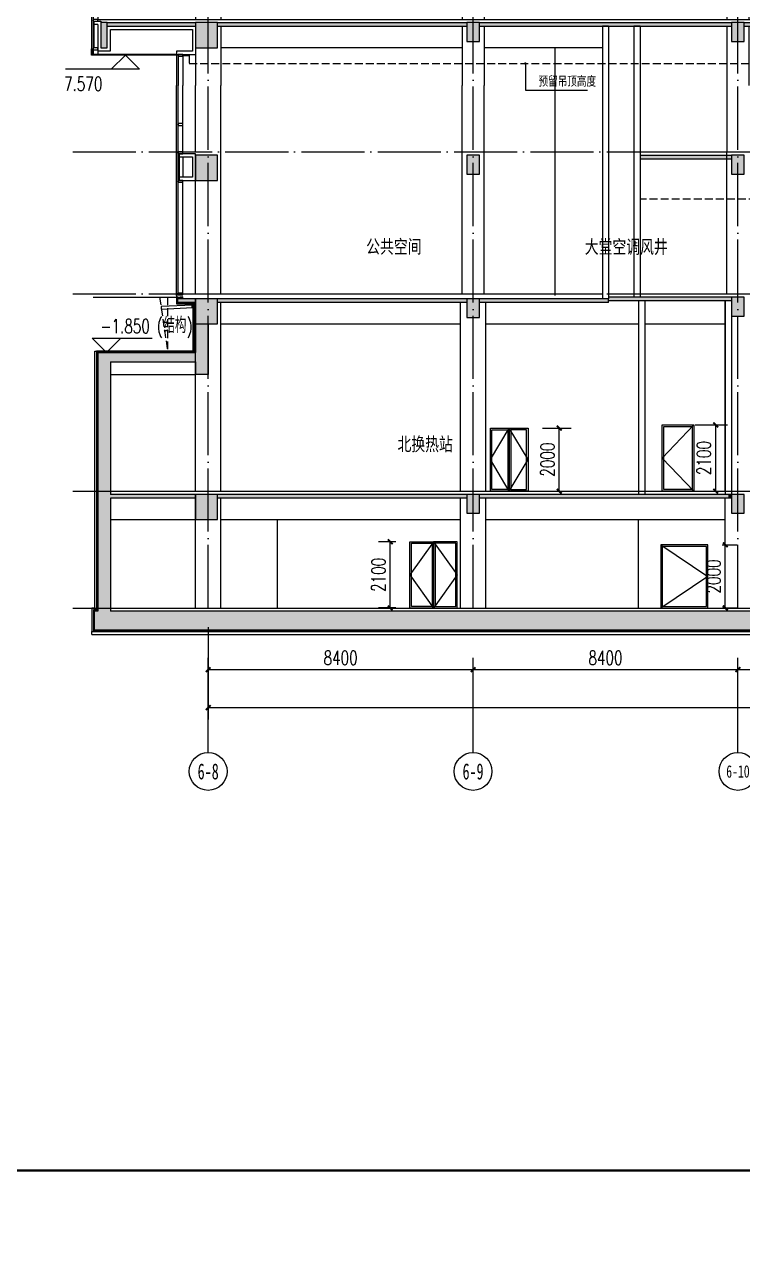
# Model space of a CAD drawing. Extents: x -781494 to 378714, y -27129 to 259749.
# Drawn here: x 153563 to 176339, y 61092 to 99783 of the extents above; entities that cross this region are included whole.
import ezdxf
from ezdxf.enums import TextEntityAlignment as Align

# ---------------------------------------------------------------- set-up
doc = ezdxf.new("R2010")
doc.units = 0
doc.header["$LTSCALE"] = 1000
doc.header["$MEASUREMENT"] = 0
doc.linetypes.add('104-6 轴网$0$DOTE', pattern=[2.42, 2, -0.2, 0.02, -0.2])
doc.linetypes.add('DASH', pattern=[0.35, 0.25, -0.1])
for name, color, linetype in [('01-标注_尺寸', 124, 'Continuous'), ('01-标注_标高', 200, 'Continuous'), ('01-标注_符号', 200, 'Continuous'), ('02-TEXT_标注', 130, 'Continuous'), ('05-填充_天正', 26, 'Continuous'), ('104-6 轴网$0$01-标注_轴线坐标', 132, 'Continuous'), ('104-6 轴网$0$02-TEXT_轴号', 7, 'Continuous'), ('104-6 轴网$0$A_AXIS-轴线', 36, '104-6 轴网$0$DOTE'), ('A-C_窗', 140, 'Continuous'), ('A-C_门', 150, 'Continuous'), ('A-D_龙骨', 152, 'Continuous'), ('A-O_散水', 134, 'Continuous'), ('A-O_防水层', 222, 'Continuous'), ('A-SUR_保温', 222, 'Continuous'), ('A-SUR_吊顶', 40, 'Continuous'), ('A-SUR_看线', 231, 'Continuous'), ('A-SUR_面层', 191, 'Continuous'), ('A-TECH_结构', 21, 'Continuous'), ('A-金属背板', 30, 'Continuous'), ('A_STR-砌块墙', 121, 'Continuous'), ('A_STR-砼墙', 51, 'Continuous'), ('A_STR-砼柱', 51, 'Continuous'), ('D_铝板', 181, 'Continuous'), ('PUB_HATCH', 8, 'Continuous'), ('X-104 B1平面$0$A_STR-砌块墙', 121, 'Continuous')]:
    doc.layers.add(name, color=color, linetype=linetype)
doc.styles.add('104-6 轴网$0$_TCH_AXIS', font='STXIHEI.TTF', dxfattribs={"width": 0.75})
doc.styles.add('_TCH_DIM', font='SIMPLEX', dxfattribs={"bigfont": 'GBCBIG'})
doc.styles.add('_TCH_DIM_T3', font='SIMPLEX', dxfattribs={"width": 0.705882, "bigfont": 'GBCBIG'})
doc.dimstyles.new('_TCH_ARCH&&150', dxfattribs={"dimtxt": 446.25, "dimasz": 150, "dimexe": 375, "dimexo": 450, "dimgap": 150, "dimtad": 1, "dimdec": 0, "dimzin": 0, "dimdsep": 46, "dimtxsty": '_TCH_DIM_T3', "dimblk": 'ARCHTICK', "dimcen": 0.09, "dimclrt": 7, "dimazin": 2, "dimtfac": 1, "dimtdec": 0, "dimtix": 1, "dimtmove": 2, "dimatfit": 3, "dimfxl": 0, "dimtolj": 1, "dimtzin": 0, "dimarcsym": 0})

# ---------------------------------------------------------------- blocks, each defined once
blk = doc.blocks.new('kyuhtr')
at = {"const_width": 20}
blk.add_lwpolyline([(50, 0), (0, 0)], dxfattribs=at)
blk.add_lwpolyline([(50, -30), (200, -30), (200, 30), (50, 30)], close=True)
blk = doc.blocks.new('BAOWEN')
at = {"layer": 'A-C_窗'}
blk.add_line((51200, -147013), (51200, -147653), dxfattribs=at)
at = {"layer": 'A-SUR_保温'}
blk.add_lwpolyline([(51200, -147013), (51200, -147013), (50900, -147013), (50900, -147653), (51320, -147653), (51320, -147753), (50800, -147753), (50800, -146913), (51100, -146913), (51100, -146913), (51200, -146913), (51200, -146913), (51320, -146913), (51320, -147013), (51200, -147013)], dxfattribs=at)
at = {"layer": 'A-金属背板'}
blk.add_line((51320, -146913), (51320, -147753), dxfattribs=at)
blk = doc.blocks.new('1220bing')
at = {"layer": 'A-C_门'}
for points in [[(0, 2000), (1200, 2000), (1200, 0), (0, 0)], [(50, 1950), (550, 1950), (550, 50), (50, 50)], [(1150, 1950), (650, 1950), (650, 50), (1150, 50)]]:
    blk.add_lwpolyline(points, close=True, dxfattribs=at)
for points in [[(600, 0), (0, 1000), (600, 2000)], [(600, 2000), (600, 0)], [(600, 0), (1200, 1000), (600, 2000)]]:
    blk.add_lwpolyline(points, dxfattribs=at)
blk = doc.blocks.new('1021yi')
at = {"layer": 'A-C_门'}
for points in [[(32950, -148753), (33950, -148753), (33950, -150853), (32950, -150853)], [(33000, -148803), (33900, -148803), (33900, -150803), (33000, -150803)]]:
    blk.add_lwpolyline(points, close=True, dxfattribs=at)
blk.add_lwpolyline([(33950, -148753), (32950, -149803), (33950, -150853)], dxfattribs=at)
blk = doc.blocks.new('1521yi')
at = {"layer": 'A-C_门'}
for points in [[(32950, -148753), (33700, -148753), (33700, -150853), (32950, -150853)], [(33000, -148803), (33650, -148803), (33650, -150803), (33000, -150803)], [(34450, -148753), (33700, -148753), (33700, -150853), (34450, -150853)], [(34400, -148803), (33750, -148803), (33750, -150803), (34400, -150803)]]:
    blk.add_lwpolyline(points, close=True, dxfattribs=at)
for points in [[(33700, -148753), (32950, -149803), (33700, -150853)], [(33700, -148753), (34450, -149803), (33700, -150853)]]:
    blk.add_lwpolyline(points, dxfattribs=at)
blk = doc.blocks.new('1523BM')
at = {"layer": 'A-C_门'}
for points in [[(32950, -148853), (34450, -148853), (34450, -150853), (32950, -150853)], [(33000, -148903), (34400, -148903), (34400, -150803), (33000, -150803)]]:
    blk.add_lwpolyline(points, close=True, dxfattribs=at)
blk.add_lwpolyline([(34450, -148853), (32950, -149853), (34450, -150853)], dxfattribs=at)
blk = doc.blocks.new('图框-A1')
for points, const_width in [([(0, 0), (841, 0), (841, 594), (0, 594)], 0.05), ([(766, 584), (25, 584), (25, 10), (766, 10)], 0.5)]:
    blk.add_lwpolyline(points, close=True, dxfattribs=dict(const_width=const_width))
blk = doc.blocks.new('fedwatgerwtg')
at = {"layer": 'A-SUR_吊顶', "linetype": 'DASH'}
blk.add_lwpolyline([(-400, -470), (-400, 0), (-200, 0)], dxfattribs=at)
blk = doc.blocks.new('htetrawe')
at = {"layer": 'A-C_窗'}
blk.add_line((-200, 610), (-200, 130), dxfattribs=at)
at = {"layer": 'A-SUR_保温'}
blk.add_lwpolyline([(-200, 770), (-200, 610), (-500, 610), (-500, 130), (-80, 130), (-80, 30), (-600, 30), (-600, 710), (-300, 710), (-300, 870), (-200, 870), (-200, 870), (-80, 870), (-80, 770), (-200, 770)], dxfattribs=at)
at = {"layer": 'A-金属背板'}
blk.add_line((-80, 30), (-80, 870), dxfattribs=at)
blk = doc.blocks.new('_FZH')
blk.add_lwpolyline([(-0.5, -0.5), (0.5, -0.5), (0.5, 0.5), (-0.5, 0.5)], close=True)
at = {"layer": 'PUB_HATCH'}
blk.add_solid([(-0.5, -0.5), (0.5, -0.5), (-0.5, 0.5), (0.5, 0.5)], dxfattribs=at)
blk = doc.blocks.new('hdkjsdhkjsad')
at = {"layer": '05-填充_天正'}
for points in [[(-400, -220), (-400, -100), (-3200, -100), (-3200, -220)], [(8200, -220), (8200, -100), (300, -100), (300, -220)], [(16600, -220), (16600, -100), (8600, -100), (8600, -220)], [(25000, -220), (25000, -100), (17000, -100), (17000, -220)], [(33400, -220), (33400, -100), (25400, -100), (25400, -220)], [(41800, -220), (41800, -100), (33800, -100), (33800, -220)], [(50100, -220), (50100, -100), (42200, -100), (42200, -220)], [(50800, -100), (50800, -220), (51100, -220), (51100, -100)]]:
    blk.add_hatch(color=256, dxfattribs=at).paths.add_polyline_path(points)
at = {"layer": '01-标注_标高'}
for p, q in [((-2627, -1130), (-3077, -1580)), ((-2627, -1130), (-2177, -1580)), ((-2177, -1580), (-4525, -1580))]:
    blk.add_line(p, q, dxfattribs=at)
at = {"layer": '01-标注_符号'}
for p, q in [((10061, -1400), (10061, -2240)), ((10061, -2240), (12028, -2240))]:
    blk.add_line(p, q, dxfattribs=at)
at = {"layer": '01-标注_符号', "const_width": 40}
blk.add_lwpolyline([(10061, -1380, 1), (10061, -1420, 1)], format="xyb", close=True, dxfattribs=at)
at = {"layer": 'A-C_窗'}
blk.add_line((-3500, 2100), (-3500, 0), dxfattribs=at)
for points in [[(-3700, 2100), (-3700, -1130)], [(-3650, 2100), (-3650, -1110)], [(51200, 2100), (51200, 0)], [(51350, 2100), (51350, -2100)], [(51400, 2100), (51400, -2100)], [(-3500, -161), (-3500, -1110)], [(-1000, -1110), (-1000, -2100)], [(-950, -1110), (-950, -2100)], [(-800, -1110), (-800, -2100)], [(51200, -900), (51200, -2100)]]:
    blk.add_lwpolyline(points, dxfattribs=at)
at = {"layer": 'A-SUR_保温'}
for p, q in [((-3620, -60), (-3400, -60)), ((-3620, -161), (-3620, -60)), ((-3500, -161), (-3620, -161)), ((-3400, -60), (-3400, -161))]:
    blk.add_line(p, q, dxfattribs=at)
blk.add_lwpolyline([(-3500, -161), (-3500, -1000), (-3100, -1000), (-3100, -320), (-500, -320), (-500, -1010), (-1000, -1010), (-1000, -1110), (-400, -1110)], dxfattribs=at)
at = {"layer": 'A-SUR_吊顶', "linetype": 'DASH'}
blk.add_line((-600, -1400), (51000, -1400), dxfattribs=at)
blk.add_lwpolyline([(-800, -1140), (-600, -1140), (-600, -1400)], dxfattribs=at)
at = {"layer": 'A-SUR_面层'}
blk.add_line((-3500, 0), (51200, 0), dxfattribs=at)
at = {"layer": 'A-TECH_结构'}
for p, q in [((-3700, -220), (-3700, -220)), ((8050, -900), (400, -900)), ((12500, -900), (8750, -900)), ((24850, -900), (23600, -900)), ((33250, -900), (25550, -900)), ((41650, -900), (33950, -900)), ((50000, -900), (42350, -900)), ((50750, -900), (50100, -900))]:
    blk.add_line(p, q, dxfattribs=at)
for points in [[(-400, 2100), (-400, 0)], [(400, 2100), (400, 0)], [(8050, 2100), (8050, 0)], [(8750, 2100), (8750, 0)], [(16450, 2100), (16450, 0)], [(17150, 2100), (17150, 0)], [(24850, 2100), (24850, 0)], [(25550, 2100), (25550, 0)], [(33250, 2100), (33250, 0)], [(33950, 2100), (33950, 0)], [(41650, 2100), (41650, 0)], [(42350, 2100), (42350, 0)], [(50000, 2100), (50000, 0)], [(50800, 2100), (50800, 0)], [(-400, -220), (-400, -2100)], [(400, -220), (400, -2100)], [(8050, -220), (8050, -2100)], [(8750, -220), (8750, -2100)], [(16450, -220), (16450, -2100)], [(17150, -220), (17150, -2100)], [(24850, -220), (24850, -2100)], [(25550, -220), (25550, -2100)], [(33250, -220), (33250, -2100)], [(33950, -220), (33950, -2100)], [(41650, -220), (41650, -2100)], [(42350, -220), (42350, -2100)], [(50000, -220), (50000, -2100)], [(50800, -900), (50800, -2100)]]:
    blk.add_lwpolyline(points, dxfattribs=at)
at = {"layer": 'A-金属背板'}
blk.add_line((-3620, -900), (-3620, -60), dxfattribs=at)
at = {"layer": 'A_STR-砼墙'}
for p, q in [((-3200, -100), (-400, -100)), ((-3200, -220), (-400, -220)), ((300, -100), (8200, -100)), ((300, -220), (8200, -220)), ((8600, -100), (16600, -100)), ((8600, -220), (16600, -220)), ((17000, -100), (25000, -100)), ((17000, -220), (25000, -220)), ((25400, -100), (33400, -100)), ((25400, -220), (33400, -220)), ((33800, -100), (41800, -100)), ((33800, -220), (41800, -220)), ((42200, -100), (50100, -100)), ((42200, -220), (50100, -220)), ((50800, -100), (51100, -100)), ((50800, -220), (51100, -220)), ((51100, -100), (51100, -220))]:
    blk.add_line(p, q, dxfattribs=at)
at = {"layer": 'D_铝板'}
for points in [[(-1000, -1130), (-3700, -1130), (-3700, -930)], [(-1000, -1110), (-3680, -1110), (-3680, -930)]]:
    blk.add_lwpolyline(points, dxfattribs=at)
at = {"color": 2}
for name in ['htetrawe', 'fedwatgerwtg']:
    blk.add_blockref(name, (51400, -930), dxfattribs=at)
at = {"layer": 'A-D_龙骨'}
for p in [(-3700, 870), (-3700, -30), (-3700, -930), (-1000, -1140)]:
    blk.add_blockref('kyuhtr', p, dxfattribs=at)
at = {"layer": 'A-D_龙骨', "xscale": -1}
for p in [(51400, 870), (51400, -30), (51400, -30), (51400, -930)]:
    blk.add_blockref('kyuhtr', p, dxfattribs=at)
at = {"layer": 'A_STR-砼柱'}
for p, xscale, yscale, zscale in [((-3300, -500), 200, 800, 800), ((-50, -500), 700, 800, 800), ((8400, -400), 400, 600, 600), ((16800, -400), 399.9999999995343, 600, 600), ((25200, -400), 400, 600, 600), ((33600, -400), 400, 600, 600), ((42000, -400), 400.0000000004657, 600, 600), ((50450, -500), 700, 800, 800)]:
    blk.add_blockref('_FZH', p, dxfattribs=dict(at, xscale=xscale, yscale=yscale, zscale=zscale))
at = {"layer": '02-TEXT_标注', "style": '_TCH_DIM', "width": 0.705882}
blk.add_text('7.570', height=446.2, dxfattribs=at).set_placement((-4570, -2262))
at = {"layer": '02-TEXT_标注', "style": '_TCH_DIM'}
blk.add_text('预留吊顶高度', height=337.6, dxfattribs=at).set_placement((10478, -2135))
blk = doc.blocks.new('_ArchTick')
at = {"color": 0, "linetype": 'ByBlock', "const_width": 0.4}
blk.add_lwpolyline([(-0.5, -0.5), (0.5, 0.5)], dxfattribs=at)
blk = doc.blocks.new('*D207')
at = {"layer": '01-标注_尺寸', "color": 0, "lineweight": -2, "transparency": 16777216}
for p, q in [((159391, 78996), (159391, 79715)), ((167791, 78996), (167791, 79715)), ((159391, 79340), (167791, 79340))]:
    blk.add_line(p, q, dxfattribs=at)
at = {"layer": 'Defpoints', "color": 0, "transparency": 16777216}
for p in [(167791, 79340), (159391, 78546), (167791, 78546)]:
    blk.add_point(p, dxfattribs=at)
at = {"layer": '01-标注_尺寸', "color": 0, "lineweight": -2, "transparency": 16777216, "xscale": 150, "yscale": 150, "zscale": 150, "rotation": 180}
blk.add_blockref('_ArchTick', (159391, 79340), dxfattribs=at)
at = {"layer": '01-标注_尺寸', "color": 0, "lineweight": -2, "transparency": 16777216, "xscale": 150, "yscale": 150, "zscale": 150}
blk.add_blockref('_ArchTick', (167791, 79340), dxfattribs=at)
at = {"layer": '01-标注_尺寸', "color": 7, "transparency": 16777216, "insert": (163591, 79713), "char_height": 446.2, "attachment_point": 5, "style": '_TCH_DIM_T3'}
blk.add_mtext('\\A1;8400', dxfattribs=at)
blk = doc.blocks.new('*D208')
at = {"layer": '01-标注_尺寸', "color": 0, "lineweight": -2, "transparency": 16777216}
for p, q in [((167791, 78996), (167791, 79715)), ((176191, 78996), (176191, 79715)), ((167791, 79340), (176191, 79340))]:
    blk.add_line(p, q, dxfattribs=at)
at = {"layer": 'Defpoints', "color": 0, "transparency": 16777216}
for p in [(176191, 79340), (167791, 78546), (176191, 78546)]:
    blk.add_point(p, dxfattribs=at)
at = {"layer": '01-标注_尺寸', "color": 0, "lineweight": -2, "transparency": 16777216, "xscale": 150, "yscale": 150, "zscale": 150, "rotation": 180}
blk.add_blockref('_ArchTick', (167791, 79340), dxfattribs=at)
at = {"layer": '01-标注_尺寸', "color": 0, "lineweight": -2, "transparency": 16777216, "xscale": 150, "yscale": 150, "zscale": 150}
blk.add_blockref('_ArchTick', (176191, 79340), dxfattribs=at)
at = {"layer": '01-标注_尺寸', "color": 7, "transparency": 16777216, "insert": (171991, 79713), "char_height": 446.2, "attachment_point": 5, "style": '_TCH_DIM_T3'}
blk.add_mtext('\\A1;8400', dxfattribs=at)
blk = doc.blocks.new('*D209')
at = {"layer": '01-标注_尺寸', "color": 0, "lineweight": -2, "transparency": 16777216}
for p, q in [((176191, 78996), (176191, 79715)), ((184591, 78996), (184591, 79715)), ((176191, 79340), (184591, 79340))]:
    blk.add_line(p, q, dxfattribs=at)
at = {"layer": 'Defpoints', "color": 0, "transparency": 16777216}
for p in [(184591, 79340), (176191, 78546), (184591, 78546)]:
    blk.add_point(p, dxfattribs=at)
at = {"layer": '01-标注_尺寸', "color": 0, "lineweight": -2, "transparency": 16777216, "xscale": 150, "yscale": 150, "zscale": 150, "rotation": 180}
blk.add_blockref('_ArchTick', (176191, 79340), dxfattribs=at)
at = {"layer": '01-标注_尺寸', "color": 0, "lineweight": -2, "transparency": 16777216, "xscale": 150, "yscale": 150, "zscale": 150}
blk.add_blockref('_ArchTick', (184591, 79340), dxfattribs=at)
at = {"layer": '01-标注_尺寸', "color": 7, "transparency": 16777216, "insert": (180391, 79713), "char_height": 446.2, "attachment_point": 5, "style": '_TCH_DIM_T3'}
blk.add_mtext('\\A1;8400', dxfattribs=at)
blk = doc.blocks.new('*D214')
at = {"layer": '01-标注_尺寸', "color": 0, "lineweight": -2, "transparency": 16777216}
for p, q in [((159391, 80690), (159391, 77765)), ((209791, 80690), (209791, 77765)), ((159391, 78140), (209791, 78140))]:
    blk.add_line(p, q, dxfattribs=at)
at = {"layer": 'Defpoints', "color": 0, "transparency": 16777216}
for p in [(159391, 81140), (209791, 81140), (209791, 78140)]:
    blk.add_point(p, dxfattribs=at)
at = {"layer": '01-标注_尺寸', "color": 0, "lineweight": -2, "transparency": 16777216, "xscale": 150, "yscale": 150, "zscale": 150, "rotation": 180}
blk.add_blockref('_ArchTick', (159391, 78140), dxfattribs=at)
at = {"layer": '01-标注_尺寸', "color": 0, "lineweight": -2, "transparency": 16777216, "xscale": 150, "yscale": 150, "zscale": 150}
blk.add_blockref('_ArchTick', (209791, 78140), dxfattribs=at)
at = {"layer": '01-标注_尺寸', "color": 7, "transparency": 16777216, "insert": (184591, 78513), "char_height": 446.2, "attachment_point": 5, "style": '_TCH_DIM_T3'}
blk.add_mtext('\\A1;50400', dxfattribs=at)
blk = doc.blocks.new('*D234')
at = {"layer": '01-标注_尺寸', "color": 0, "lineweight": -2, "transparency": 16777216}
for p, q in [((169991, 86993), (170898, 86993)), ((170523, 84993), (170523, 86993)), ((169991, 84993), (170898, 84993))]:
    blk.add_line(p, q, dxfattribs=at)
at = {"layer": 'Defpoints', "color": 0, "transparency": 16777216}
for p in [(169541, 86993), (170523, 86993), (169541, 84993)]:
    blk.add_point(p, dxfattribs=at)
at = {"layer": '01-标注_尺寸', "color": 0, "lineweight": -2, "transparency": 16777216, "xscale": 150, "yscale": 150, "zscale": 150}
for p, rotation in [((170523, 86993), 90), ((170523, 84993), 270)]:
    blk.add_blockref('_ArchTick', p, dxfattribs=dict(at, rotation=rotation))
at = {"layer": '01-标注_尺寸', "color": 7, "transparency": 16777216, "insert": (170149, 85993), "char_height": 446.2, "attachment_point": 5, "rotation": 90, "style": '_TCH_DIM_T3'}
blk.add_mtext('\\A1;2000', dxfattribs=at)
blk = doc.blocks.new('*D235')
at = {"layer": '01-标注_尺寸', "color": 0, "lineweight": -2, "transparency": 16777216}
for p, q in [((174831, 87093), (175860, 87093)), ((175485, 84993), (175485, 87093)), ((174831, 84993), (175860, 84993))]:
    blk.add_line(p, q, dxfattribs=at)
at = {"layer": 'Defpoints', "color": 0, "transparency": 16777216}
for p in [(174381, 87093), (175485, 87093), (174381, 84993)]:
    blk.add_point(p, dxfattribs=at)
at = {"layer": '01-标注_尺寸', "color": 0, "lineweight": -2, "transparency": 16777216, "xscale": 150, "yscale": 150, "zscale": 150}
for p, rotation in [((175485, 87093), 90), ((175485, 84993), 270)]:
    blk.add_blockref('_ArchTick', p, dxfattribs=dict(at, rotation=rotation))
at = {"layer": '01-标注_尺寸', "color": 7, "transparency": 16777216, "insert": (175112, 86043), "char_height": 446.2, "attachment_point": 5, "rotation": 90, "style": '_TCH_DIM_T3'}
blk.add_mtext('\\A1;2100', dxfattribs=at)
blk = doc.blocks.new('*D244')
at = {"layer": '01-标注_尺寸', "color": 0, "lineweight": -2, "transparency": 16777216}
for p, q in [((175691, 83293), (176166, 83293)), ((175791, 81293), (175791, 83293)), ((175691, 81293), (176166, 81293))]:
    blk.add_line(p, q, dxfattribs=at)
at = {"layer": 'Defpoints', "color": 0, "transparency": 16777216}
for p in [(175241, 83293), (175791, 83293), (175241, 81293)]:
    blk.add_point(p, dxfattribs=at)
at = {"layer": '01-标注_尺寸', "color": 0, "lineweight": -2, "transparency": 16777216, "xscale": 150, "yscale": 150, "zscale": 150}
for p, rotation in [((175791, 83293), 90), ((175791, 81293), 270)]:
    blk.add_blockref('_ArchTick', p, dxfattribs=dict(at, rotation=rotation))
at = {"layer": '01-标注_尺寸', "color": 7, "transparency": 16777216, "insert": (175418, 82293), "char_height": 446.2, "attachment_point": 5, "rotation": 90, "style": '_TCH_DIM_T3'}
blk.add_mtext('\\A1;2000', dxfattribs=at)
blk = doc.blocks.new('*D245')
at = {"layer": '01-标注_尺寸', "color": 0, "lineweight": -2, "transparency": 16777216}
for p, q in [((165341, 83393), (164789, 83393)), ((165164, 81293), (165164, 83393)), ((165341, 81293), (164789, 81293))]:
    blk.add_line(p, q, dxfattribs=at)
at = {"layer": 'Defpoints', "color": 0, "transparency": 16777216}
for p in [(165164, 83393), (165791, 83393), (165791, 81293)]:
    blk.add_point(p, dxfattribs=at)
at = {"layer": '01-标注_尺寸', "color": 0, "lineweight": -2, "transparency": 16777216, "xscale": 150, "yscale": 150, "zscale": 150}
for p, rotation in [((165164, 83393), 90), ((165164, 81293), 270)]:
    blk.add_blockref('_ArchTick', p, dxfattribs=dict(at, rotation=rotation))
at = {"layer": '01-标注_尺寸', "color": 7, "transparency": 16777216, "insert": (164791, 82343), "char_height": 446.2, "attachment_point": 5, "rotation": 90, "style": '_TCH_DIM_T3'}
blk.add_mtext('\\A1;2100', dxfattribs=at)

msp = doc.modelspace()

# ---------------------------------------------------------------- hatches: boundary and pattern name
at = {"layer": '05-填充_天正'}
for points in [[(175990.7, 95522.7), (175990.7, 95642.7), (173090.7, 95642.7), (173090.7, 95522.7)], [(158990.7, 90972.7), (158990.7, 91092.7), (158430.7, 91092.7), (158430.7, 90972.7)], [(159690.7, 91092.7), (159690.7, 90972.7), (167590.7, 90972.7), (167590.7, 91092.7)], [(167990.7, 91092.7), (167990.7, 90972.7), (172090.7, 90972.7), (172090.7, 91092.7)], [(172990.7, 91022.7), (172990.7, 91142.7), (172090.7, 91142.7), (172090.7, 91022.7)], [(175990.7, 91022.7), (175990.7, 91142.7), (172990.7, 91142.7), (172990.7, 91022.7)], [(159390.7, 90292.7), (158990.7, 90292.7), (158990.7, 89392.7), (159124, 89292.7), (159390.7, 89392.7)], [(156290.7, 89092.7), (155890.7, 89392.7), (155890.7, 84892.7), (156157.3, 84852.7), (156290.7, 84892.7)], [(155890.7, 89392.7), (156290.7, 89092.7), (158990.7, 89092.7), (159124, 89292.7), (158990.7, 89392.7)], [(159124, 89292.7), (158990.7, 89092.7), (158990.7, 88692.7), (159390.7, 88692.7), (159390.7, 89392.7)], [(156157.3, 84852.7), (155890.7, 84892.7), (155890.7, 81192.7), (156024, 80992.7), (156290.7, 81192.7), (156290.7, 84772.7)], [(158990.7, 84772.7), (158990.7, 84892.7), (156290.7, 84892.7), (156157.3, 84852.7), (156290.7, 84772.7)], [(159690.7, 84892.7), (159690.7, 84772.7), (167590.7, 84772.7), (167590.7, 84892.7)], [(167990.7, 84892.7), (167990.7, 84772.7), (173140.7, 84772.7), (173140.7, 84892.7)], [(175890.7, 84772.7), (175890.7, 84892.7), (173140.7, 84892.7), (173140.7, 84772.7)], [(175990.7, 84772.7), (175990.7, 84892.7), (175890.7, 84892.7), (175890.7, 84772.7)], [(156024, 80992.7), (155890.7, 81192.7), (155790.7, 81192.7), (155790.7, 80592.7), (155890.7, 80592.7)], [(212976.8, 81192.7), (156290.7, 81192.7), (156024, 80992.7), (155890.7, 80592.7), (212976.8, 80592.7)]]:
    msp.add_hatch(color=256, dxfattribs=at).paths.add_polyline_path(points)

# ---------------------------------------------------------------- linework, layer by layer
at = {"layer": '01-标注_标高'}
for p, q in [((156166.3, 89392.7), (155716.3, 89842.7)), ((155716.3, 89842.7), (157610.9, 89842.7)), ((156166.3, 89392.7), (156616.3, 89842.7))]:
    msp.add_line(p, q, dxfattribs=at)
at = {"layer": '05-填充_天正'}
msp.add_lwpolyline([(158880.7, 90891.7), (158900.7, 90892.7), (158900.7, 90882.7), (158880.7, 90881.7)], close=True, dxfattribs=at)
at = {"layer": '104-6 轴网$0$01-标注_轴线坐标'}
for p, q in [((159390.7, 76715.3), (159390.7, 79076.3)), ((167790.7, 76715.3), (167790.7, 79076.3)), ((176190.7, 76715.3), (176190.7, 79076.3))]:
    msp.add_line(p, q, dxfattribs=at)
for centre in [(159390.7, 76115.3), (167790.7, 76115.3), (176190.7, 76115.3)]:
    msp.add_circle(centre, 600, dxfattribs=at)
at = {"layer": '104-6 轴网$0$A_AXIS-轴线'}
for points in [[(159390.7, 81292.7), (159390.7, 136219.8)], [(167790.7, 81292.7), (167790.7, 136219.8)], [(176190.7, 81292.7), (176190.7, 136219.8)], [(155093.4, 95742.7), (214290.7, 95742.7)], [(155093.4, 91242.7), (214290.7, 91242.7)], [(155093.4, 84992.7), (214290.7, 84992.7)], [(155093.4, 81292.7), (214290.7, 81292.7)]]:
    msp.add_lwpolyline(points, dxfattribs=at)
at = {"layer": 'A-C_窗'}
for points in [[(158390.7, 91192.7), (158390.7, 97842.7)], [(158440.7, 91222.7), (158440.7, 97842.7)], [(158590.7, 95742.7), (158590.7, 97842.7)], [(158590.7, 91222.7), (158590.7, 94842.7)]]:
    msp.add_lwpolyline(points, dxfattribs=at)
at = {"layer": 'A-O_散水'}
for points in [[(158900.7, 90812.7), (158900.7, 90892.7), (157900.7, 90842.7), (157900.7, 90762.7), (158900.7, 90812.7)], [(158880.7, 90811.7), (158880.7, 90891.7)]]:
    msp.add_lwpolyline(points, dxfattribs=at)
at = {"layer": 'A-O_防水层'}
for p, q in [((155800.7, 81282.7), (155800.7, 89432.7)), ((155800.7, 89432.7), (155850.7, 89432.7)), ((155700.7, 80552.7), (155850.7, 80552.7)), ((155700.7, 80452.7), (155700.7, 80552.7)), ((155700.7, 80452.7), (212976.8, 80452.7))]:
    msp.add_line(p, q, dxfattribs=at)
for points in [[(158593.3, 91122.7), (158390.7, 91122.7), (158390.7, 90932.7), (158950.7, 90932.7), (158950.7, 89432.7), (155850.7, 89432.7), (155850.7, 81232.7), (155750.7, 81232.7), (155750.7, 80552.7), (212976.8, 80552.7)], [(158593.3, 91102.7), (158410.7, 91102.7), (158410.7, 90952.7), (158970.7, 90952.7), (158970.7, 89412.7), (155870.7, 89412.7), (155870.7, 81212.7), (155770.7, 81212.7), (155770.7, 80572.7), (212976.8, 80572.7)], [(155800.7, 81282.7), (155700.7, 81282.7), (155700.7, 80552.7)]]:
    msp.add_lwpolyline(points, dxfattribs=at)
at = {"layer": 'A-SUR_保温', "linetype": 'DASH'}
for points in [[(157851.3, 91141.7), (158100.7, 89431.7)], [(158100.7, 91141.7), (158100.7, 89431.7)]]:
    msp.add_lwpolyline(points, dxfattribs=at)
at = {"layer": 'A-SUR_保温'}
msp.add_lwpolyline([(158900.7, 90932.7), (158900.7, 90932.7), (158900.7, 89432.7)], dxfattribs=at)
at = {"layer": 'A-SUR_吊顶', "linetype": 'DASH'}
msp.add_lwpolyline([(210590.7, 94812.7), (210390.7, 94812.7), (210390.7, 94242.7), (173090.7, 94242.7)], dxfattribs=at)
at = {"layer": 'A-SUR_看线'}
for p, q in [((161590.7, 81292.7), (161590.7, 84092.7)), ((173040.7, 81292.7), (173040.7, 84092.7))]:
    msp.add_line(p, q, dxfattribs=at)
msp.add_lwpolyline([(170390.7, 91192.7), (170390.7, 99042.7)], dxfattribs=at)
at = {"layer": 'A-SUR_面层'}
for p, q in [((158390.7, 91242.7), (171890.7, 91242.7)), ((172090.7, 91242.7), (172890.7, 91242.7)), ((173090.7, 91242.7), (186190.7, 91242.7)), ((155742.6, 84992.7), (173040.7, 84992.7)), ((173240.7, 84992.7), (175790.7, 84992.7)), ((175990.7, 84992.7), (186490.7, 84992.7)), ((155742.6, 81292.7), (212976.8, 81292.7))]:
    msp.add_line(p, q, dxfattribs=at)
msp.add_lwpolyline([(172990.7, 95742.7), (210190.7, 95742.7)], dxfattribs=at)
at = {"layer": 'A-TECH_结构'}
for p, q in [((159790.7, 90292.7), (167390.7, 90292.7)), ((168190.7, 90292.7), (173040.7, 90292.7)), ((173240.7, 90292.7), (175790.7, 90292.7)), ((156290.7, 88692.7), (158990.7, 88692.7)), ((156290.7, 84096.3), (158990.7, 84096.3)), ((159790.7, 84092.7), (167390.7, 84092.7)), ((168190.7, 84092.7), (175790.7, 84092.7))]:
    msp.add_line(p, q, dxfattribs=at)
for points in [[(158990.7, 95742.7), (158990.7, 97842.7)], [(159790.7, 95742.7), (159790.7, 97842.7)], [(167440.7, 95742.7), (167440.7, 97842.7)], [(168140.7, 95742.7), (168140.7, 97842.7)], [(175840.7, 97842.7), (175840.7, 95742.7)], [(159790.7, 91242.7), (159790.7, 95742.7)], [(167440.7, 91242.7), (167440.7, 95742.7)], [(168140.7, 91242.7), (168140.7, 95742.7)], [(175840.7, 91242.7), (175840.7, 95742.7)], [(158990.7, 91242.7), (158990.7, 94842.7)], [(158990.7, 84992.7), (158990.7, 91092.7)], [(159790.7, 84992.7), (159790.7, 90972.7)], [(159790.7, 84992.7), (159790.7, 90972.7)], [(167390.7, 84992.7), (167390.7, 90972.7)], [(168190.7, 84992.7), (168190.7, 90972.7)], [(175790.7, 84992.7), (175790.7, 91022.7)], [(158990.7, 81292.7), (158990.7, 84892.7)], [(159790.7, 81292.7), (159790.7, 84772.7)], [(167390.7, 81292.7), (167390.7, 84772.7)], [(168190.7, 81292.7), (168190.7, 84772.7)], [(175790.7, 81292.7), (175790.7, 84772.7)]]:
    msp.add_lwpolyline(points, dxfattribs=at)
at = {"layer": 'A_STR-砌块墙'}
for p, q in [((171890.7, 99722.7), (171890.7, 91142.7)), ((172090.7, 99722.7), (171890.7, 99722.7)), ((172090.7, 99722.7), (172090.7, 91142.7)), ((172890.7, 99722.7), (172890.7, 91142.7)), ((173090.7, 99722.7), (172890.7, 99722.7)), ((173090.7, 99722.7), (173090.7, 91142.7)), ((155742.6, 91142.7), (158430.7, 91142.7)), ((171890.7, 91142.7), (171890.7, 91092.7)), ((172090.7, 91142.7), (172090.7, 91092.7))]:
    msp.add_line(p, q, dxfattribs=at)
at = {"layer": 'A_STR-砼墙'}
for p, q in [((173090.7, 95642.7), (175990.7, 95642.7)), ((173090.7, 95642.7), (173090.7, 95522.7)), ((173090.7, 95522.7), (175990.7, 95522.7)), ((158990.7, 91092.7), (158430.7, 91092.7)), ((158430.7, 90972.7), (158430.7, 91092.7)), ((158990.7, 90972.7), (158430.7, 90972.7)), ((167590.7, 91092.7), (159690.7, 91092.7)), ((167590.7, 90972.7), (159690.7, 90972.7)), ((172090.7, 91092.7), (167990.7, 91092.7)), ((172090.7, 90972.7), (167990.7, 90972.7)), ((172990.7, 91142.7), (172090.7, 91142.7)), ((172090.7, 90972.7), (172090.7, 91092.7)), ((172990.7, 91022.7), (172090.7, 91022.7)), ((175990.7, 91142.7), (172990.7, 91142.7)), ((175990.7, 91022.7), (172990.7, 91022.7)), ((158990.7, 90292.7), (158990.7, 89392.7)), ((159390.7, 90292.7), (159390.7, 89392.7)), ((155890.7, 89392.7), (155890.7, 84892.7)), ((155890.7, 89392.7), (158990.7, 89392.7)), ((159390.7, 89392.7), (159390.7, 88692.7)), ((156290.7, 89092.7), (156290.7, 84892.7)), ((156290.7, 89092.7), (158990.7, 89092.7)), ((158990.7, 89092.7), (158990.7, 88692.7)), ((159390.7, 88692.7), (158990.7, 88692.7)), ((155890.7, 84892.7), (155890.7, 81192.7)), ((158990.7, 84892.7), (156290.7, 84892.7)), ((158990.7, 84772.7), (156290.7, 84772.7)), ((156290.7, 84772.7), (156290.7, 81192.7)), ((167590.7, 84892.7), (159690.7, 84892.7)), ((167590.7, 84772.7), (159690.7, 84772.7)), ((173140.7, 84892.7), (167990.7, 84892.7)), ((173140.7, 84772.7), (167990.7, 84772.7)), ((175890.7, 84892.7), (173140.7, 84892.7)), ((175890.7, 84772.7), (173140.7, 84772.7)), ((175990.7, 84892.7), (175890.7, 84892.7)), ((175990.7, 84772.7), (175890.7, 84772.7)), ((155890.7, 81192.7), (155790.7, 81192.7)), ((155790.7, 80592.7), (155790.7, 81192.7)), ((212976.8, 81192.7), (156290.7, 81192.7)), ((155890.7, 80592.7), (155790.7, 80592.7)), ((212976.8, 80592.7), (155890.7, 80592.7))]:
    msp.add_line(p, q, dxfattribs=at)
at = {"layer": 'D_铝板'}
msp.add_lwpolyline([(158390.7, 91242.7), (158390.7, 91112.7), (158590.7, 91132.7), (158590.7, 91152.8), (158410.7, 91134.8), (158410.7, 91242.7)], close=True, dxfattribs=at)
at = {"layer": 'X-104 B1平面$0$A_STR-砌块墙'}
for p, q in [((173040.7, 91022.7), (173040.7, 84892.7)), ((173240.7, 91022.7), (173040.7, 91022.7)), ((173240.7, 91022.7), (173240.7, 84892.7)), ((175790.7, 91022.7), (175790.7, 84892.7)), ((175990.7, 91022.7), (175790.7, 91022.7)), ((175990.7, 91022.7), (175990.7, 84892.7))]:
    msp.add_line(p, q, dxfattribs=at)

# ---------------------------------------------------------------- block references
at = {"xscale": 150, "yscale": 150, "zscale": 150}
for p in [(126410.2, 61975), (126410.2, -27125)]:
    msp.add_blockref('图框-A1', p, dxfattribs=at)
at = {"color": 2}
msp.add_blockref('hdkjsdhkjsad', (159390.7, 99942.7), dxfattribs=at)
at = {"layer": 'A-C_窗', "xscale": -1}
msp.add_blockref('BAOWEN', (209790.7, 242595.4), dxfattribs=at)
at = {"layer": 'A-C_窗'}
for name, p in [('1021yi', (140840.7, 235845.4)), ('1521yi', (132840.7, 232145.4))]:
    msp.add_blockref(name, p, dxfattribs=at)
at = {"layer": 'A-C_窗', "xscale": -1, "rotation": 359.9999999999986}
msp.add_blockref('1523BM', (208190.7, 232145.4), dxfattribs=at)
at = {"layer": 'A-C_门'}
msp.add_blockref('1220bing', (168340.7, 84992.7), dxfattribs=at)
at = {"layer": 'A-D_龙骨'}
for p in [(158390.7, 96612.7), (158390.7, 95712.7), (158390.7, 94812.7), (158390.7, 91242.7)]:
    msp.add_blockref('kyuhtr', p, dxfattribs=at)
at = {"layer": 'A_STR-砼柱'}
for p, xscale, yscale, zscale in [((159340.7, 95242.7), 699.9999999995343, 800, 800), ((167790.7, 95342.7), 399.9999999995343, 600, 600), ((176190.7, 95342.7), 399.9999999995343, 600, 600), ((159340.7, 90692.7), 700, 800, 800), ((167790.7, 90792.7), 400, 600, 600), ((176190.7, 90842.7), 400.0000000004657, 600, 600), ((159340.7, 84492.7), 700, 800, 800), ((167790.7, 84592.7), 399.9999999995343, 600, 600), ((176190.7, 84592.7), 399.9999999995343, 600, 600)]:
    msp.add_blockref('_FZH', p, dxfattribs=dict(at, xscale=xscale, yscale=yscale, zscale=zscale))

# ---------------------------------------------------------------- texts
at = {"layer": '02-TEXT_标注'}
for s, height, style, width, p in [('公共空间', 428.14, '104-6 轴网$0$_TCH_AXIS', 0.75, (164402.7, 92530.3)), ('大堂空调风井', 428.14, '104-6 轴网$0$_TCH_AXIS', 0.75, (171335, 92525.1)), ('-1.850', 446.25, '_TCH_DIM', 0.705882, (155975.9, 90000.2)), ('(', 446.2, '_TCH_DIM', 0.705882, (157760.9, 90000.2)), (')', 446.2, '_TCH_DIM', 0.705882, (158708.2, 90000.2)), ('北换热站', 428.14, '104-6 轴网$0$_TCH_AXIS', 0.75, (165396, 86273.4))]:
    msp.add_text(s, height=height, dxfattribs=dict(at, style=style, width=width)).set_placement(p)
at = {"layer": '02-TEXT_标注', "style": '_TCH_DIM'}
msp.add_text('结构', height=506.38, dxfattribs=at).set_placement((157970.9, 90000.2))
at = {"layer": '104-6 轴网$0$02-TEXT_轴号', "style": '104-6 轴网$0$_TCH_AXIS'}
for s, height, width, p, p2 in [('6-8', 504.35, 0.921228, (159054.8, 75863.2), (159726.5, 75863.2)), ('6-9', 511.4, 0.901277, (167457.5, 75859.6), (168123.9, 75859.6)), ('6-10', 393.67, 0.941528, (175819.7, 75918.5), (176561.7, 75918.5))]:
    msp.add_text(s, height=height, dxfattribs=dict(at, width=width)).set_placement(p, p2, align=Align.FIT)

# ---------------------------------------------------------------- dimensions: what is measured, and where the dimension line sits
at = {"layer": '01-标注_尺寸'}
for p1, p2, distance, picture, middle in [((169540.7, 84992.7), (169540.7, 86992.7), -981.9, '*D234', (170149.5, 85992.7)), ((174381.3, 84992.7), (174381.3, 87092.7), -1103.4, '*D235', (175111.5, 86042.7)), ((165790.7, 81292.7), (165790.7, 83392.7), 626.4, '*D245', (164791.2, 82342.7)), ((175240.7, 81292.7), (175240.7, 83292.7), -550, '*D244', (175417.5, 82292.7)), ((159390.7, 81139.9), (209790.7, 81139.9), -3000, '*D214', (184590.7, 78513)), ((159390.7, 78546.3), (167790.7, 78546.3), 793.6, '*D207', (163590.7, 79713)), ((167790.7, 78546.3), (176190.7, 78546.3), 793.6, '*D208', (171990.7, 79713)), ((176190.7, 78546.3), (184590.7, 78546.3), 793.6, '*D209', (180390.7, 79713))]:
    dim = msp.add_aligned_dim(p1=p1, p2=p2, distance=distance, dimstyle='_TCH_ARCH&&150', dxfattribs=at)
    dim.commit()
    dim.dimension.update_dxf_attribs({"geometry": picture, "text_midpoint": middle})

doc.saveas('drawing.dxf')
